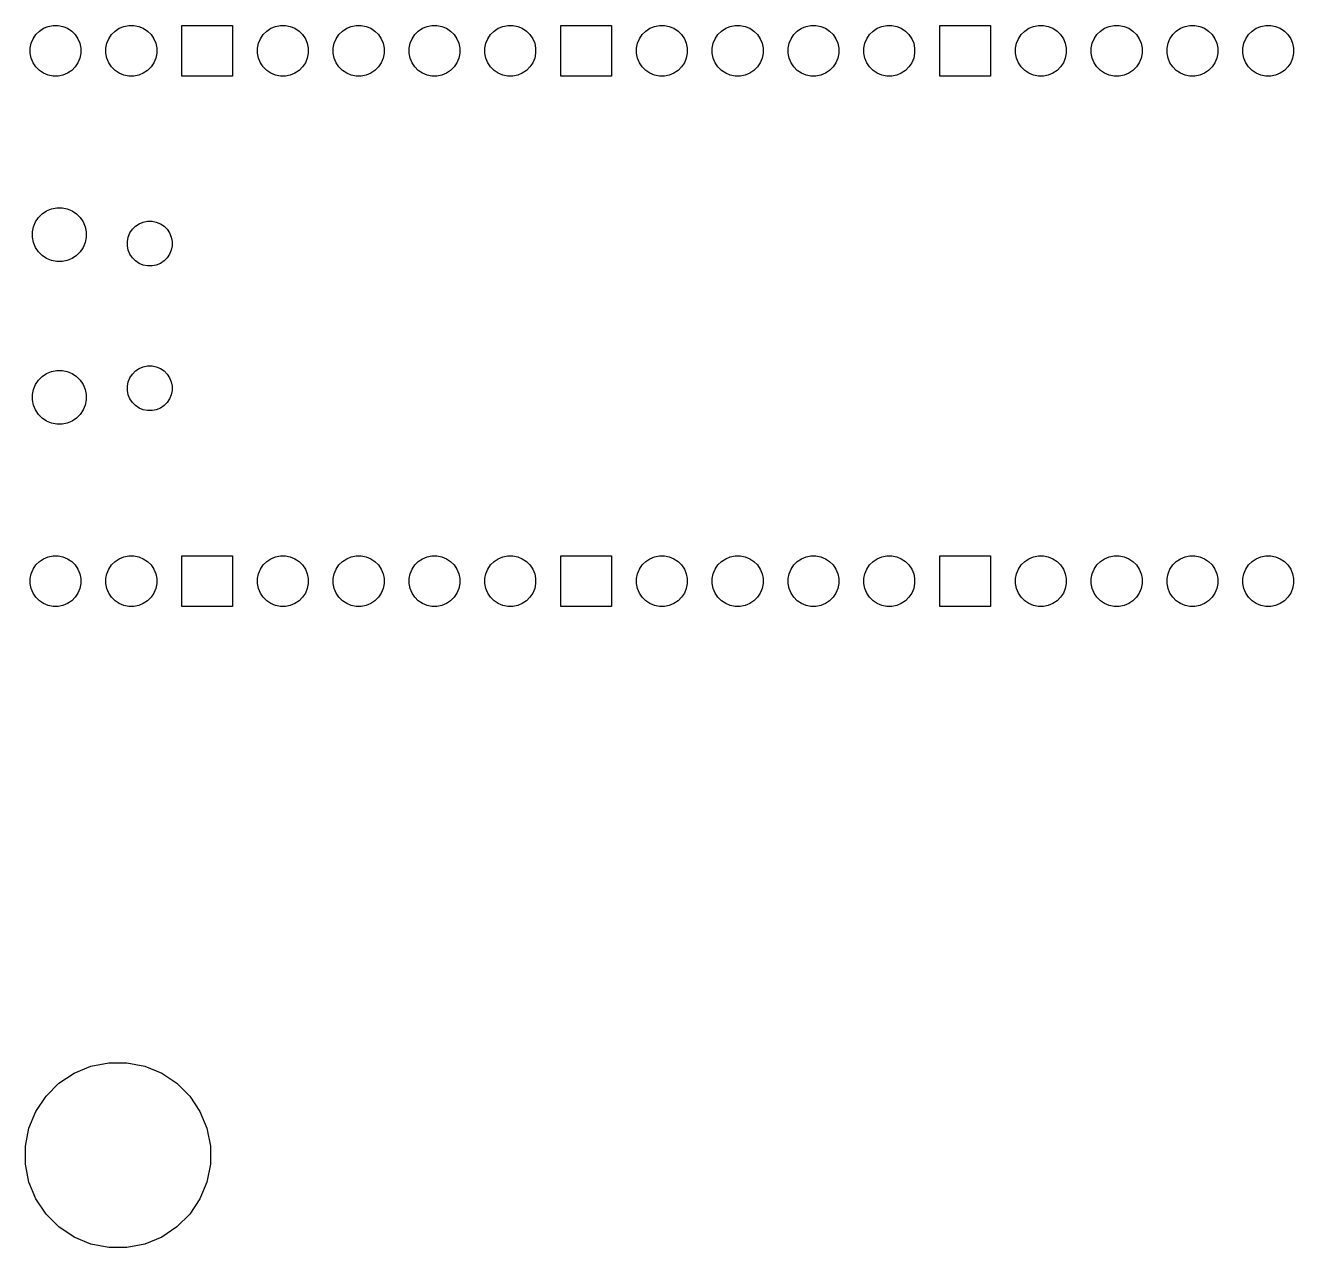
# Model space of a CAD drawing. Extents: x 2.16 to 10, y -5.17 to -1.33.
# Drawn here: x 2.161 to 3.835, y -5.165 to -3.552 of the extents above; entities that cross this region are included whole.
import ezdxf

# ---------------------------------------------------------------- set-up
doc = ezdxf.new("R2010")
doc.units = 0
doc.header["$MEASUREMENT"] = 0
doc.layers.add('BLACK', color=7, linetype='CONTINUOUS')

msp = doc.modelspace()

# ---------------------------------------------------------------- linework, layer by layer
at = {"layer": 'BLACK', "linetype": 'CONTINUOUS'}
for p, q in [((2.17519, -3.56449), (2.17985, -3.55983)), ((2.17985, -3.55983), (2.18533, -3.55617)), ((2.18533, -3.55617), (2.19142, -3.55365)), ((2.19142, -3.55365), (2.19789, -3.55236)), ((2.19789, -3.55236), (2.20448, -3.55236)), ((2.20448, -3.55236), (2.21094, -3.55365)), ((2.21094, -3.55365), (2.21703, -3.55617)), ((2.21703, -3.55617), (2.22251, -3.55983)), ((2.22251, -3.55983), (2.22717, -3.56449)), ((2.27519, -3.56449), (2.27985, -3.55983)), ((2.27985, -3.55983), (2.28533, -3.55617)), ((2.28533, -3.55617), (2.29142, -3.55365)), ((2.29142, -3.55365), (2.29789, -3.55236)), ((2.29789, -3.55236), (2.30448, -3.55236)), ((2.30448, -3.55236), (2.31094, -3.55365)), ((2.31094, -3.55365), (2.31703, -3.55617)), ((2.31703, -3.55617), (2.32251, -3.55983)), ((2.32251, -3.55983), (2.32717, -3.56449)), ((2.36772, -3.61929), (2.36772, -3.55236)), ((2.36772, -3.55236), (2.43465, -3.55236)), ((2.43465, -3.55236), (2.43465, -3.61929)), ((2.47519, -3.56449), (2.47985, -3.55983)), ((2.47985, -3.55983), (2.48533, -3.55617)), ((2.48533, -3.55617), (2.49142, -3.55365)), ((2.49142, -3.55365), (2.49789, -3.55236)), ((2.49789, -3.55236), (2.50448, -3.55236)), ((2.50448, -3.55236), (2.51094, -3.55365)), ((2.51094, -3.55365), (2.51703, -3.55617)), ((2.51703, -3.55617), (2.52251, -3.55983)), ((2.52251, -3.55983), (2.52717, -3.56449)), ((2.57519, -3.56449), (2.57985, -3.55983)), ((2.57985, -3.55983), (2.58533, -3.55617)), ((2.58533, -3.55617), (2.59142, -3.55365)), ((2.59142, -3.55365), (2.59789, -3.55236)), ((2.59789, -3.55236), (2.60448, -3.55236)), ((2.60448, -3.55236), (2.61094, -3.55365)), ((2.61094, -3.55365), (2.61703, -3.55617)), ((2.61703, -3.55617), (2.62251, -3.55983)), ((2.62251, -3.55983), (2.62717, -3.56449)), ((2.67519, -3.56449), (2.67985, -3.55983)), ((2.67985, -3.55983), (2.68533, -3.55617)), ((2.68533, -3.55617), (2.69142, -3.55365)), ((2.69142, -3.55365), (2.69789, -3.55236)), ((2.69789, -3.55236), (2.70448, -3.55236)), ((2.70448, -3.55236), (2.71094, -3.55365)), ((2.71094, -3.55365), (2.71703, -3.55617)), ((2.71703, -3.55617), (2.72251, -3.55983)), ((2.72251, -3.55983), (2.72717, -3.56449)), ((2.77519, -3.56449), (2.77985, -3.55983)), ((2.77985, -3.55983), (2.78533, -3.55617)), ((2.78533, -3.55617), (2.79142, -3.55365)), ((2.79142, -3.55365), (2.79789, -3.55236)), ((2.79789, -3.55236), (2.80448, -3.55236)), ((2.80448, -3.55236), (2.81094, -3.55365)), ((2.81094, -3.55365), (2.81703, -3.55617)), ((2.81703, -3.55617), (2.82251, -3.55983)), ((2.82251, -3.55983), (2.82717, -3.56449)), ((2.86772, -3.61929), (2.86772, -3.55236)), ((2.86772, -3.55236), (2.93465, -3.55236)), ((2.93465, -3.55236), (2.93465, -3.61929)), ((2.97519, -3.56449), (2.97985, -3.55983)), ((2.97985, -3.55983), (2.98533, -3.55617)), ((2.98533, -3.55617), (2.99142, -3.55365)), ((2.99142, -3.55365), (2.99789, -3.55236)), ((2.99789, -3.55236), (3.00448, -3.55236)), ((3.00448, -3.55236), (3.01094, -3.55365)), ((3.01094, -3.55365), (3.01703, -3.55617)), ((3.01703, -3.55617), (3.02251, -3.55983)), ((3.02251, -3.55983), (3.02717, -3.56449)), ((3.07519, -3.56449), (3.07985, -3.55983)), ((3.07985, -3.55983), (3.08533, -3.55617)), ((3.08533, -3.55617), (3.09142, -3.55365)), ((3.09142, -3.55365), (3.09789, -3.55236)), ((3.09789, -3.55236), (3.10448, -3.55236)), ((3.10448, -3.55236), (3.11094, -3.55365)), ((3.11094, -3.55365), (3.11703, -3.55617)), ((3.11703, -3.55617), (3.12251, -3.55983)), ((3.12251, -3.55983), (3.12717, -3.56449)), ((3.17519, -3.56449), (3.17985, -3.55983)), ((3.17985, -3.55983), (3.18533, -3.55617)), ((3.18533, -3.55617), (3.19142, -3.55365)), ((3.19142, -3.55365), (3.19789, -3.55236)), ((3.19789, -3.55236), (3.20448, -3.55236)), ((3.20448, -3.55236), (3.21094, -3.55365)), ((3.21094, -3.55365), (3.21703, -3.55617)), ((3.21703, -3.55617), (3.22251, -3.55983)), ((3.22251, -3.55983), (3.22717, -3.56449)), ((3.27519, -3.56449), (3.27985, -3.55983)), ((3.27985, -3.55983), (3.28533, -3.55617)), ((3.28533, -3.55617), (3.29142, -3.55365)), ((3.29142, -3.55365), (3.29789, -3.55236)), ((3.29789, -3.55236), (3.30448, -3.55236)), ((3.30448, -3.55236), (3.31094, -3.55365)), ((3.31094, -3.55365), (3.31703, -3.55617)), ((3.31703, -3.55617), (3.32251, -3.55983)), ((3.32251, -3.55983), (3.32717, -3.56449)), ((3.36772, -3.61929), (3.36772, -3.55236)), ((3.36772, -3.55236), (3.43465, -3.55236)), ((3.43465, -3.55236), (3.43465, -3.61929)), ((3.47519, -3.56449), (3.47985, -3.55983)), ((3.47985, -3.55983), (3.48533, -3.55617)), ((3.48533, -3.55617), (3.49142, -3.55365)), ((3.49142, -3.55365), (3.49789, -3.55236)), ((3.49789, -3.55236), (3.50448, -3.55236)), ((3.50448, -3.55236), (3.51094, -3.55365)), ((3.51094, -3.55365), (3.51703, -3.55617)), ((3.51703, -3.55617), (3.52251, -3.55983)), ((3.52251, -3.55983), (3.52717, -3.56449)), ((3.57519, -3.56449), (3.57985, -3.55983)), ((3.57985, -3.55983), (3.58533, -3.55617)), ((3.58533, -3.55617), (3.59142, -3.55365)), ((3.59142, -3.55365), (3.59789, -3.55236)), ((3.59789, -3.55236), (3.60448, -3.55236)), ((3.60448, -3.55236), (3.61094, -3.55365)), ((3.61094, -3.55365), (3.61703, -3.55617)), ((3.61703, -3.55617), (3.62251, -3.55983)), ((3.62251, -3.55983), (3.62717, -3.56449)), ((3.67519, -3.56449), (3.67985, -3.55983)), ((3.67985, -3.55983), (3.68533, -3.55617)), ((3.68533, -3.55617), (3.69142, -3.55365)), ((3.69142, -3.55365), (3.69789, -3.55236)), ((3.69789, -3.55236), (3.70448, -3.55236)), ((3.70448, -3.55236), (3.71094, -3.55365)), ((3.71094, -3.55365), (3.71703, -3.55617)), ((3.71703, -3.55617), (3.72251, -3.55983)), ((3.72251, -3.55983), (3.72717, -3.56449)), ((3.77519, -3.56449), (3.77985, -3.55983)), ((3.77985, -3.55983), (3.78533, -3.55617)), ((3.78533, -3.55617), (3.79142, -3.55365)), ((3.79142, -3.55365), (3.79789, -3.55236)), ((3.79789, -3.55236), (3.80448, -3.55236)), ((3.80448, -3.55236), (3.81094, -3.55365)), ((3.81094, -3.55365), (3.81703, -3.55617)), ((3.81703, -3.55617), (3.82251, -3.55983)), ((3.82251, -3.55983), (3.82717, -3.56449)), ((2.16772, -3.58253), (2.169, -3.57607)), ((2.169, -3.57607), (2.17153, -3.56998)), ((2.17153, -3.56998), (2.17519, -3.56449)), ((2.22717, -3.56449), (2.23084, -3.56998)), ((2.23084, -3.56998), (2.23336, -3.57607)), ((2.23336, -3.57607), (2.23465, -3.58253)), ((2.26772, -3.58253), (2.269, -3.57607)), ((2.269, -3.57607), (2.27153, -3.56998)), ((2.27153, -3.56998), (2.27519, -3.56449)), ((2.32717, -3.56449), (2.33084, -3.56998)), ((2.33084, -3.56998), (2.33336, -3.57607)), ((2.33336, -3.57607), (2.33465, -3.58253)), ((2.46772, -3.58253), (2.469, -3.57607)), ((2.469, -3.57607), (2.47153, -3.56998)), ((2.47153, -3.56998), (2.47519, -3.56449)), ((2.52717, -3.56449), (2.53084, -3.56998)), ((2.53084, -3.56998), (2.53336, -3.57607)), ((2.53336, -3.57607), (2.53465, -3.58253)), ((2.56772, -3.58253), (2.569, -3.57607)), ((2.569, -3.57607), (2.57153, -3.56998)), ((2.57153, -3.56998), (2.57519, -3.56449)), ((2.62717, -3.56449), (2.63084, -3.56998)), ((2.63084, -3.56998), (2.63336, -3.57607)), ((2.63336, -3.57607), (2.63465, -3.58253)), ((2.66772, -3.58253), (2.669, -3.57607)), ((2.669, -3.57607), (2.67153, -3.56998)), ((2.67153, -3.56998), (2.67519, -3.56449)), ((2.72717, -3.56449), (2.73084, -3.56998)), ((2.73084, -3.56998), (2.73336, -3.57607)), ((2.73336, -3.57607), (2.73465, -3.58253)), ((2.76772, -3.58253), (2.769, -3.57607)), ((2.769, -3.57607), (2.77153, -3.56998)), ((2.77153, -3.56998), (2.77519, -3.56449)), ((2.82717, -3.56449), (2.83084, -3.56998)), ((2.83084, -3.56998), (2.83336, -3.57607)), ((2.83336, -3.57607), (2.83465, -3.58253)), ((2.96772, -3.58253), (2.969, -3.57607)), ((2.969, -3.57607), (2.97153, -3.56998)), ((2.97153, -3.56998), (2.97519, -3.56449)), ((3.02717, -3.56449), (3.03084, -3.56998)), ((3.03084, -3.56998), (3.03336, -3.57607)), ((3.03336, -3.57607), (3.03465, -3.58253)), ((3.06772, -3.58253), (3.069, -3.57607)), ((3.069, -3.57607), (3.07153, -3.56998)), ((3.07153, -3.56998), (3.07519, -3.56449)), ((3.12717, -3.56449), (3.13084, -3.56998)), ((3.13084, -3.56998), (3.13336, -3.57607)), ((3.13336, -3.57607), (3.13465, -3.58253)), ((3.16772, -3.58253), (3.169, -3.57607)), ((3.169, -3.57607), (3.17153, -3.56998)), ((3.17153, -3.56998), (3.17519, -3.56449)), ((3.22717, -3.56449), (3.23084, -3.56998)), ((3.23084, -3.56998), (3.23336, -3.57607)), ((3.23336, -3.57607), (3.23465, -3.58253)), ((3.26772, -3.58253), (3.269, -3.57607)), ((3.269, -3.57607), (3.27153, -3.56998)), ((3.27153, -3.56998), (3.27519, -3.56449)), ((3.32717, -3.56449), (3.33084, -3.56998)), ((3.33084, -3.56998), (3.33336, -3.57607)), ((3.33336, -3.57607), (3.33465, -3.58253)), ((3.46772, -3.58253), (3.469, -3.57607)), ((3.469, -3.57607), (3.47153, -3.56998)), ((3.47153, -3.56998), (3.47519, -3.56449)), ((3.52717, -3.56449), (3.53084, -3.56998)), ((3.53084, -3.56998), (3.53336, -3.57607)), ((3.53336, -3.57607), (3.53465, -3.58253)), ((3.56772, -3.58253), (3.569, -3.57607)), ((3.569, -3.57607), (3.57153, -3.56998)), ((3.57153, -3.56998), (3.57519, -3.56449)), ((3.62717, -3.56449), (3.63084, -3.56998)), ((3.63084, -3.56998), (3.63336, -3.57607)), ((3.63336, -3.57607), (3.63465, -3.58253)), ((3.66772, -3.58253), (3.669, -3.57607)), ((3.669, -3.57607), (3.67153, -3.56998)), ((3.67153, -3.56998), (3.67519, -3.56449)), ((3.72717, -3.56449), (3.73084, -3.56998)), ((3.73084, -3.56998), (3.73336, -3.57607)), ((3.73336, -3.57607), (3.73465, -3.58253)), ((3.76772, -3.58253), (3.769, -3.57607)), ((3.769, -3.57607), (3.77153, -3.56998)), ((3.77153, -3.56998), (3.77519, -3.56449)), ((3.82717, -3.56449), (3.83084, -3.56998)), ((3.83084, -3.56998), (3.83336, -3.57607)), ((3.83336, -3.57607), (3.83465, -3.58253)), ((2.16772, -3.58912), (2.16772, -3.58253)), ((2.169, -3.59559), (2.16772, -3.58912)), ((2.17153, -3.60168), (2.169, -3.59559)), ((2.23336, -3.59559), (2.23084, -3.60168)), ((2.23465, -3.58912), (2.23336, -3.59559)), ((2.23465, -3.58253), (2.23465, -3.58912)), ((2.26772, -3.58912), (2.26772, -3.58253)), ((2.269, -3.59559), (2.26772, -3.58912)), ((2.27153, -3.60168), (2.269, -3.59559)), ((2.33336, -3.59559), (2.33084, -3.60168)), ((2.33465, -3.58912), (2.33336, -3.59559)), ((2.33465, -3.58253), (2.33465, -3.58912)), ((2.46772, -3.58912), (2.46772, -3.58253)), ((2.469, -3.59559), (2.46772, -3.58912)), ((2.47153, -3.60168), (2.469, -3.59559)), ((2.53336, -3.59559), (2.53084, -3.60168)), ((2.53465, -3.58912), (2.53336, -3.59559)), ((2.53465, -3.58253), (2.53465, -3.58912)), ((2.56772, -3.58912), (2.56772, -3.58253)), ((2.569, -3.59559), (2.56772, -3.58912)), ((2.57153, -3.60168), (2.569, -3.59559)), ((2.63336, -3.59559), (2.63084, -3.60168)), ((2.63465, -3.58912), (2.63336, -3.59559)), ((2.63465, -3.58253), (2.63465, -3.58912)), ((2.66772, -3.58912), (2.66772, -3.58253)), ((2.669, -3.59559), (2.66772, -3.58912)), ((2.67153, -3.60168), (2.669, -3.59559)), ((2.73336, -3.59559), (2.73084, -3.60168)), ((2.73465, -3.58912), (2.73336, -3.59559)), ((2.73465, -3.58253), (2.73465, -3.58912)), ((2.76772, -3.58912), (2.76772, -3.58253)), ((2.769, -3.59559), (2.76772, -3.58912)), ((2.77153, -3.60168), (2.769, -3.59559)), ((2.83336, -3.59559), (2.83084, -3.60168)), ((2.83465, -3.58912), (2.83336, -3.59559)), ((2.83465, -3.58253), (2.83465, -3.58912)), ((2.96772, -3.58912), (2.96772, -3.58253)), ((2.969, -3.59559), (2.96772, -3.58912)), ((2.97153, -3.60168), (2.969, -3.59559)), ((3.03336, -3.59559), (3.03084, -3.60168)), ((3.03465, -3.58912), (3.03336, -3.59559)), ((3.03465, -3.58253), (3.03465, -3.58912)), ((3.06772, -3.58912), (3.06772, -3.58253)), ((3.069, -3.59559), (3.06772, -3.58912)), ((3.07153, -3.60168), (3.069, -3.59559)), ((3.13336, -3.59559), (3.13084, -3.60168)), ((3.13465, -3.58912), (3.13336, -3.59559)), ((3.13465, -3.58253), (3.13465, -3.58912)), ((3.16772, -3.58912), (3.16772, -3.58253)), ((3.169, -3.59559), (3.16772, -3.58912)), ((3.17153, -3.60168), (3.169, -3.59559)), ((3.23336, -3.59559), (3.23084, -3.60168)), ((3.23465, -3.58912), (3.23336, -3.59559)), ((3.23465, -3.58253), (3.23465, -3.58912)), ((3.26772, -3.58912), (3.26772, -3.58253)), ((3.269, -3.59559), (3.26772, -3.58912)), ((3.27153, -3.60168), (3.269, -3.59559)), ((3.33336, -3.59559), (3.33084, -3.60168)), ((3.33465, -3.58912), (3.33336, -3.59559)), ((3.33465, -3.58253), (3.33465, -3.58912)), ((3.46772, -3.58912), (3.46772, -3.58253)), ((3.469, -3.59559), (3.46772, -3.58912)), ((3.47153, -3.60168), (3.469, -3.59559)), ((3.53336, -3.59559), (3.53084, -3.60168)), ((3.53465, -3.58912), (3.53336, -3.59559)), ((3.53465, -3.58253), (3.53465, -3.58912)), ((3.56772, -3.58912), (3.56772, -3.58253)), ((3.569, -3.59559), (3.56772, -3.58912)), ((3.57153, -3.60168), (3.569, -3.59559)), ((3.63336, -3.59559), (3.63084, -3.60168)), ((3.63465, -3.58912), (3.63336, -3.59559)), ((3.63465, -3.58253), (3.63465, -3.58912)), ((3.66772, -3.58912), (3.66772, -3.58253)), ((3.669, -3.59559), (3.66772, -3.58912)), ((3.67153, -3.60168), (3.669, -3.59559)), ((3.73336, -3.59559), (3.73084, -3.60168)), ((3.73465, -3.58912), (3.73336, -3.59559)), ((3.73465, -3.58253), (3.73465, -3.58912)), ((3.76772, -3.58912), (3.76772, -3.58253)), ((3.769, -3.59559), (3.76772, -3.58912)), ((3.77153, -3.60168), (3.769, -3.59559)), ((3.83336, -3.59559), (3.83084, -3.60168)), ((3.83465, -3.58912), (3.83336, -3.59559)), ((3.83465, -3.58253), (3.83465, -3.58912)), ((2.17519, -3.60716), (2.17153, -3.60168)), ((2.17985, -3.61182), (2.17519, -3.60716)), ((2.18533, -3.61548), (2.17985, -3.61182)), ((2.22251, -3.61182), (2.21703, -3.61548)), ((2.22717, -3.60716), (2.22251, -3.61182)), ((2.23084, -3.60168), (2.22717, -3.60716)), ((2.27519, -3.60716), (2.27153, -3.60168)), ((2.27985, -3.61182), (2.27519, -3.60716)), ((2.28533, -3.61548), (2.27985, -3.61182)), ((2.32251, -3.61182), (2.31703, -3.61548)), ((2.32717, -3.60716), (2.32251, -3.61182)), ((2.33084, -3.60168), (2.32717, -3.60716)), ((2.47519, -3.60716), (2.47153, -3.60168)), ((2.47985, -3.61182), (2.47519, -3.60716)), ((2.48533, -3.61548), (2.47985, -3.61182)), ((2.52251, -3.61182), (2.51703, -3.61548)), ((2.52717, -3.60716), (2.52251, -3.61182)), ((2.53084, -3.60168), (2.52717, -3.60716)), ((2.57519, -3.60716), (2.57153, -3.60168)), ((2.57985, -3.61182), (2.57519, -3.60716)), ((2.58533, -3.61548), (2.57985, -3.61182)), ((2.62251, -3.61182), (2.61703, -3.61548)), ((2.62717, -3.60716), (2.62251, -3.61182)), ((2.63084, -3.60168), (2.62717, -3.60716)), ((2.67519, -3.60716), (2.67153, -3.60168)), ((2.67985, -3.61182), (2.67519, -3.60716)), ((2.68533, -3.61548), (2.67985, -3.61182)), ((2.72251, -3.61182), (2.71703, -3.61548)), ((2.72717, -3.60716), (2.72251, -3.61182)), ((2.73084, -3.60168), (2.72717, -3.60716)), ((2.77519, -3.60716), (2.77153, -3.60168)), ((2.77985, -3.61182), (2.77519, -3.60716)), ((2.78533, -3.61548), (2.77985, -3.61182)), ((2.82251, -3.61182), (2.81703, -3.61548)), ((2.82717, -3.60716), (2.82251, -3.61182)), ((2.83084, -3.60168), (2.82717, -3.60716)), ((2.97519, -3.60716), (2.97153, -3.60168)), ((2.97985, -3.61182), (2.97519, -3.60716)), ((2.98533, -3.61548), (2.97985, -3.61182)), ((3.02251, -3.61182), (3.01703, -3.61548)), ((3.02717, -3.60716), (3.02251, -3.61182)), ((3.03084, -3.60168), (3.02717, -3.60716)), ((3.07519, -3.60716), (3.07153, -3.60168)), ((3.07985, -3.61182), (3.07519, -3.60716)), ((3.08533, -3.61548), (3.07985, -3.61182)), ((3.12251, -3.61182), (3.11703, -3.61548)), ((3.12717, -3.60716), (3.12251, -3.61182)), ((3.13084, -3.60168), (3.12717, -3.60716)), ((3.17519, -3.60716), (3.17153, -3.60168)), ((3.17985, -3.61182), (3.17519, -3.60716)), ((3.18533, -3.61548), (3.17985, -3.61182)), ((3.22251, -3.61182), (3.21703, -3.61548)), ((3.22717, -3.60716), (3.22251, -3.61182)), ((3.23084, -3.60168), (3.22717, -3.60716)), ((3.27519, -3.60716), (3.27153, -3.60168)), ((3.27985, -3.61182), (3.27519, -3.60716)), ((3.28533, -3.61548), (3.27985, -3.61182)), ((3.32251, -3.61182), (3.31703, -3.61548)), ((3.32717, -3.60716), (3.32251, -3.61182)), ((3.33084, -3.60168), (3.32717, -3.60716)), ((3.47519, -3.60716), (3.47153, -3.60168)), ((3.47985, -3.61182), (3.47519, -3.60716)), ((3.48533, -3.61548), (3.47985, -3.61182)), ((3.52251, -3.61182), (3.51703, -3.61548)), ((3.52717, -3.60716), (3.52251, -3.61182)), ((3.53084, -3.60168), (3.52717, -3.60716)), ((3.57519, -3.60716), (3.57153, -3.60168)), ((3.57985, -3.61182), (3.57519, -3.60716)), ((3.58533, -3.61548), (3.57985, -3.61182)), ((3.62251, -3.61182), (3.61703, -3.61548)), ((3.62717, -3.60716), (3.62251, -3.61182)), ((3.63084, -3.60168), (3.62717, -3.60716)), ((3.67519, -3.60716), (3.67153, -3.60168)), ((3.67985, -3.61182), (3.67519, -3.60716)), ((3.68533, -3.61548), (3.67985, -3.61182)), ((3.72251, -3.61182), (3.71703, -3.61548)), ((3.72717, -3.60716), (3.72251, -3.61182)), ((3.73084, -3.60168), (3.72717, -3.60716)), ((3.77519, -3.60716), (3.77153, -3.60168)), ((3.77985, -3.61182), (3.77519, -3.60716)), ((3.78533, -3.61548), (3.77985, -3.61182)), ((3.82251, -3.61182), (3.81703, -3.61548)), ((3.82717, -3.60716), (3.82251, -3.61182)), ((3.83084, -3.60168), (3.82717, -3.60716)), ((2.19142, -3.61801), (2.18533, -3.61548)), ((2.19789, -3.61929), (2.19142, -3.61801)), ((2.20448, -3.61929), (2.19789, -3.61929)), ((2.21094, -3.61801), (2.20448, -3.61929)), ((2.21703, -3.61548), (2.21094, -3.61801)), ((2.29142, -3.61801), (2.28533, -3.61548)), ((2.29789, -3.61929), (2.29142, -3.61801)), ((2.30448, -3.61929), (2.29789, -3.61929)), ((2.31094, -3.61801), (2.30448, -3.61929)), ((2.31703, -3.61548), (2.31094, -3.61801)), ((2.43465, -3.61929), (2.36772, -3.61929)), ((2.49142, -3.61801), (2.48533, -3.61548)), ((2.49789, -3.61929), (2.49142, -3.61801)), ((2.50448, -3.61929), (2.49789, -3.61929)), ((2.51094, -3.61801), (2.50448, -3.61929)), ((2.51703, -3.61548), (2.51094, -3.61801)), ((2.59142, -3.61801), (2.58533, -3.61548)), ((2.59789, -3.61929), (2.59142, -3.61801)), ((2.60448, -3.61929), (2.59789, -3.61929)), ((2.61094, -3.61801), (2.60448, -3.61929)), ((2.61703, -3.61548), (2.61094, -3.61801)), ((2.69142, -3.61801), (2.68533, -3.61548)), ((2.69789, -3.61929), (2.69142, -3.61801)), ((2.70448, -3.61929), (2.69789, -3.61929)), ((2.71094, -3.61801), (2.70448, -3.61929)), ((2.71703, -3.61548), (2.71094, -3.61801)), ((2.79142, -3.61801), (2.78533, -3.61548)), ((2.79789, -3.61929), (2.79142, -3.61801)), ((2.80448, -3.61929), (2.79789, -3.61929)), ((2.81094, -3.61801), (2.80448, -3.61929)), ((2.81703, -3.61548), (2.81094, -3.61801)), ((2.93465, -3.61929), (2.86772, -3.61929)), ((2.99142, -3.61801), (2.98533, -3.61548)), ((2.99789, -3.61929), (2.99142, -3.61801)), ((3.00448, -3.61929), (2.99789, -3.61929)), ((3.01094, -3.61801), (3.00448, -3.61929)), ((3.01703, -3.61548), (3.01094, -3.61801)), ((3.09142, -3.61801), (3.08533, -3.61548)), ((3.09789, -3.61929), (3.09142, -3.61801)), ((3.10448, -3.61929), (3.09789, -3.61929)), ((3.11094, -3.61801), (3.10448, -3.61929)), ((3.11703, -3.61548), (3.11094, -3.61801)), ((3.19142, -3.61801), (3.18533, -3.61548)), ((3.19789, -3.61929), (3.19142, -3.61801)), ((3.20448, -3.61929), (3.19789, -3.61929)), ((3.21094, -3.61801), (3.20448, -3.61929)), ((3.21703, -3.61548), (3.21094, -3.61801)), ((3.29142, -3.61801), (3.28533, -3.61548)), ((3.29789, -3.61929), (3.29142, -3.61801)), ((3.30448, -3.61929), (3.29789, -3.61929)), ((3.31094, -3.61801), (3.30448, -3.61929)), ((3.31703, -3.61548), (3.31094, -3.61801)), ((3.43465, -3.61929), (3.36772, -3.61929)), ((3.49142, -3.61801), (3.48533, -3.61548)), ((3.49789, -3.61929), (3.49142, -3.61801)), ((3.50448, -3.61929), (3.49789, -3.61929)), ((3.51094, -3.61801), (3.50448, -3.61929)), ((3.51703, -3.61548), (3.51094, -3.61801)), ((3.59142, -3.61801), (3.58533, -3.61548)), ((3.59789, -3.61929), (3.59142, -3.61801)), ((3.60448, -3.61929), (3.59789, -3.61929)), ((3.61094, -3.61801), (3.60448, -3.61929)), ((3.61703, -3.61548), (3.61094, -3.61801)), ((3.69142, -3.61801), (3.68533, -3.61548)), ((3.69789, -3.61929), (3.69142, -3.61801)), ((3.70448, -3.61929), (3.69789, -3.61929)), ((3.71094, -3.61801), (3.70448, -3.61929)), ((3.71703, -3.61548), (3.71094, -3.61801)), ((3.79142, -3.61801), (3.78533, -3.61548)), ((3.79789, -3.61929), (3.79142, -3.61801)), ((3.80448, -3.61929), (3.79789, -3.61929)), ((3.81094, -3.61801), (3.80448, -3.61929)), ((3.81703, -3.61548), (3.81094, -3.61801)), ((2.18371, -3.80102), (2.18952, -3.79714)), ((2.18952, -3.79714), (2.19596, -3.79447)), ((2.19596, -3.79447), (2.20281, -3.79311)), ((2.20281, -3.79311), (2.20979, -3.79311)), ((2.20979, -3.79311), (2.21663, -3.79447)), ((2.21663, -3.79447), (2.22308, -3.79714)), ((2.22308, -3.79714), (2.22889, -3.80102)), ((2.17223, -3.81821), (2.1749, -3.81176)), ((2.1749, -3.81176), (2.17878, -3.80596)), ((2.17878, -3.80596), (2.18371, -3.80102)), ((2.22889, -3.80102), (2.23382, -3.80596)), ((2.23382, -3.80596), (2.2377, -3.81176)), ((2.2377, -3.81176), (2.24037, -3.81821)), ((2.30677, -3.81742), (2.3116, -3.81419)), ((2.3116, -3.81419), (2.31698, -3.81196)), ((2.31698, -3.81196), (2.32268, -3.81083)), ((2.32268, -3.81083), (2.3285, -3.81083)), ((2.3285, -3.81083), (2.3342, -3.81196)), ((2.3342, -3.81196), (2.33958, -3.81419)), ((2.33958, -3.81419), (2.34441, -3.81742)), ((2.17087, -3.82505), (2.17223, -3.81821)), ((2.17087, -3.83203), (2.17087, -3.82505)), ((2.24037, -3.81821), (2.24173, -3.82505)), ((2.24173, -3.82505), (2.24173, -3.83203)), ((2.2972, -3.83174), (2.29942, -3.82637)), ((2.29942, -3.82637), (2.30266, -3.82153)), ((2.30266, -3.82153), (2.30677, -3.81742)), ((2.34441, -3.81742), (2.34853, -3.82153)), ((2.34853, -3.82153), (2.35176, -3.82637)), ((2.35176, -3.82637), (2.35398, -3.83174)), ((2.17223, -3.83888), (2.17087, -3.83203)), ((2.1749, -3.84533), (2.17223, -3.83888)), ((2.17878, -3.85113), (2.1749, -3.84533)), ((2.2377, -3.84533), (2.23382, -3.85113)), ((2.24037, -3.83888), (2.2377, -3.84533)), ((2.24173, -3.83203), (2.24037, -3.83888)), ((2.29606, -3.83745), (2.2972, -3.83174)), ((2.29606, -3.84326), (2.29606, -3.83745)), ((2.2972, -3.84897), (2.29606, -3.84326)), ((2.35398, -3.83174), (2.35512, -3.83745)), ((2.35512, -3.84326), (2.35398, -3.84897)), ((2.35512, -3.83745), (2.35512, -3.84326)), ((2.18371, -3.85607), (2.17878, -3.85113)), ((2.18952, -3.85994), (2.18371, -3.85607)), ((2.19596, -3.86261), (2.18952, -3.85994)), ((2.20281, -3.86398), (2.19596, -3.86261)), ((2.20979, -3.86398), (2.20281, -3.86398)), ((2.21663, -3.86261), (2.20979, -3.86398)), ((2.22308, -3.85994), (2.21663, -3.86261)), ((2.22889, -3.85607), (2.22308, -3.85994)), ((2.23382, -3.85113), (2.22889, -3.85607)), ((2.29942, -3.85434), (2.2972, -3.84897)), ((2.30266, -3.85918), (2.29942, -3.85434)), ((2.30677, -3.86329), (2.30266, -3.85918)), ((2.3116, -3.86652), (2.30677, -3.86329)), ((2.34441, -3.86329), (2.33958, -3.86652)), ((2.34853, -3.85918), (2.34441, -3.86329)), ((2.35176, -3.85434), (2.34853, -3.85918)), ((2.35398, -3.84897), (2.35176, -3.85434)), ((2.31698, -3.86875), (2.3116, -3.86652)), ((2.32268, -3.86988), (2.31698, -3.86875)), ((2.3285, -3.86988), (2.32268, -3.86988)), ((2.3342, -3.86875), (2.3285, -3.86988)), ((2.33958, -3.86652), (2.3342, -3.86875)), ((2.17878, -4.02052), (2.18371, -4.01559)), ((2.18371, -4.01559), (2.18952, -4.01171)), ((2.18952, -4.01171), (2.19596, -4.00904)), ((2.19596, -4.00904), (2.20281, -4.00768)), ((2.20281, -4.00768), (2.20979, -4.00768)), ((2.20979, -4.00768), (2.21663, -4.00904)), ((2.21663, -4.00904), (2.22308, -4.01171)), ((2.22308, -4.01171), (2.22889, -4.01559)), ((2.22889, -4.01559), (2.23382, -4.02052)), ((2.29942, -4.01731), (2.30266, -4.01248)), ((2.30266, -4.01248), (2.30677, -4.00836)), ((2.30677, -4.00836), (2.3116, -4.00513)), ((2.3116, -4.00513), (2.31698, -4.00291)), ((2.31698, -4.00291), (2.32268, -4.00177)), ((2.32268, -4.00177), (2.3285, -4.00177)), ((2.3285, -4.00177), (2.3342, -4.00291)), ((2.3342, -4.00291), (2.33958, -4.00513)), ((2.33958, -4.00513), (2.34441, -4.00836)), ((2.34441, -4.00836), (2.34853, -4.01248)), ((2.34853, -4.01248), (2.35176, -4.01731)), ((2.17223, -4.03277), (2.1749, -4.02633)), ((2.1749, -4.02633), (2.17878, -4.02052)), ((2.23382, -4.02052), (2.2377, -4.02633)), ((2.2377, -4.02633), (2.24037, -4.03277)), ((2.29606, -4.02839), (2.2972, -4.02269)), ((2.29606, -4.03421), (2.29606, -4.02839)), ((2.2972, -4.02269), (2.29942, -4.01731)), ((2.35176, -4.01731), (2.35398, -4.02269)), ((2.35398, -4.02269), (2.35512, -4.02839)), ((2.35512, -4.02839), (2.35512, -4.03421)), ((2.17087, -4.03962), (2.17223, -4.03277)), ((2.17087, -4.0466), (2.17087, -4.03962)), ((2.17223, -4.05345), (2.17087, -4.0466)), ((2.24037, -4.03277), (2.24173, -4.03962)), ((2.24173, -4.0466), (2.24037, -4.05345)), ((2.24173, -4.03962), (2.24173, -4.0466)), ((2.2972, -4.03991), (2.29606, -4.03421)), ((2.29942, -4.04529), (2.2972, -4.03991)), ((2.30266, -4.05012), (2.29942, -4.04529)), ((2.35176, -4.04529), (2.34853, -4.05012)), ((2.35398, -4.03991), (2.35176, -4.04529)), ((2.35512, -4.03421), (2.35398, -4.03991)), ((2.1749, -4.05989), (2.17223, -4.05345)), ((2.17878, -4.0657), (2.1749, -4.05989)), ((2.18371, -4.07063), (2.17878, -4.0657)), ((2.23382, -4.0657), (2.22889, -4.07063)), ((2.2377, -4.05989), (2.23382, -4.0657)), ((2.24037, -4.05345), (2.2377, -4.05989)), ((2.30677, -4.05423), (2.30266, -4.05012)), ((2.3116, -4.05747), (2.30677, -4.05423)), ((2.31698, -4.05969), (2.3116, -4.05747)), ((2.32268, -4.06083), (2.31698, -4.05969)), ((2.3285, -4.06083), (2.32268, -4.06083)), ((2.3342, -4.05969), (2.3285, -4.06083)), ((2.33958, -4.05747), (2.3342, -4.05969)), ((2.34441, -4.05423), (2.33958, -4.05747)), ((2.34853, -4.05012), (2.34441, -4.05423)), ((2.18952, -4.07451), (2.18371, -4.07063)), ((2.19596, -4.07718), (2.18952, -4.07451)), ((2.20281, -4.07854), (2.19596, -4.07718)), ((2.20979, -4.07854), (2.20281, -4.07854)), ((2.21663, -4.07718), (2.20979, -4.07854)), ((2.22308, -4.07451), (2.21663, -4.07718)), ((2.22889, -4.07063), (2.22308, -4.07451)), ((2.17153, -4.26998), (2.17519, -4.26449)), ((2.17519, -4.26449), (2.17985, -4.25983)), ((2.17985, -4.25983), (2.18533, -4.25617)), ((2.18533, -4.25617), (2.19142, -4.25365)), ((2.19142, -4.25365), (2.19789, -4.25236)), ((2.19789, -4.25236), (2.20448, -4.25236)), ((2.20448, -4.25236), (2.21094, -4.25365)), ((2.21094, -4.25365), (2.21703, -4.25617)), ((2.21703, -4.25617), (2.22251, -4.25983)), ((2.22251, -4.25983), (2.22717, -4.26449)), ((2.22717, -4.26449), (2.23084, -4.26998)), ((2.27153, -4.26998), (2.27519, -4.26449)), ((2.27519, -4.26449), (2.27985, -4.25983)), ((2.27985, -4.25983), (2.28533, -4.25617)), ((2.28533, -4.25617), (2.29142, -4.25365)), ((2.29142, -4.25365), (2.29789, -4.25236)), ((2.29789, -4.25236), (2.30448, -4.25236)), ((2.30448, -4.25236), (2.31094, -4.25365)), ((2.31094, -4.25365), (2.31703, -4.25617)), ((2.31703, -4.25617), (2.32251, -4.25983)), ((2.32251, -4.25983), (2.32717, -4.26449)), ((2.32717, -4.26449), (2.33084, -4.26998)), ((2.36772, -4.31929), (2.36772, -4.25236)), ((2.36772, -4.25236), (2.43465, -4.25236)), ((2.43465, -4.25236), (2.43465, -4.31929)), ((2.47153, -4.26998), (2.47519, -4.26449)), ((2.47519, -4.26449), (2.47985, -4.25983)), ((2.47985, -4.25983), (2.48533, -4.25617)), ((2.48533, -4.25617), (2.49142, -4.25365)), ((2.49142, -4.25365), (2.49789, -4.25236)), ((2.49789, -4.25236), (2.50448, -4.25236)), ((2.50448, -4.25236), (2.51094, -4.25365)), ((2.51094, -4.25365), (2.51703, -4.25617)), ((2.51703, -4.25617), (2.52251, -4.25983)), ((2.52251, -4.25983), (2.52717, -4.26449)), ((2.52717, -4.26449), (2.53084, -4.26998)), ((2.57153, -4.26998), (2.57519, -4.26449)), ((2.57519, -4.26449), (2.57985, -4.25983)), ((2.57985, -4.25983), (2.58533, -4.25617)), ((2.58533, -4.25617), (2.59142, -4.25365)), ((2.59142, -4.25365), (2.59789, -4.25236)), ((2.59789, -4.25236), (2.60448, -4.25236)), ((2.60448, -4.25236), (2.61094, -4.25365)), ((2.61094, -4.25365), (2.61703, -4.25617)), ((2.61703, -4.25617), (2.62251, -4.25983)), ((2.62251, -4.25983), (2.62717, -4.26449)), ((2.62717, -4.26449), (2.63084, -4.26998)), ((2.67153, -4.26998), (2.67519, -4.26449)), ((2.67519, -4.26449), (2.67985, -4.25983)), ((2.67985, -4.25983), (2.68533, -4.25617)), ((2.68533, -4.25617), (2.69142, -4.25365)), ((2.69142, -4.25365), (2.69789, -4.25236)), ((2.69789, -4.25236), (2.70448, -4.25236)), ((2.70448, -4.25236), (2.71094, -4.25365)), ((2.71094, -4.25365), (2.71703, -4.25617)), ((2.71703, -4.25617), (2.72251, -4.25983)), ((2.72251, -4.25983), (2.72717, -4.26449)), ((2.72717, -4.26449), (2.73084, -4.26998)), ((2.77153, -4.26998), (2.77519, -4.26449)), ((2.77519, -4.26449), (2.77985, -4.25983)), ((2.77985, -4.25983), (2.78533, -4.25617)), ((2.78533, -4.25617), (2.79142, -4.25365)), ((2.79142, -4.25365), (2.79789, -4.25236)), ((2.79789, -4.25236), (2.80448, -4.25236)), ((2.80448, -4.25236), (2.81094, -4.25365)), ((2.81094, -4.25365), (2.81703, -4.25617)), ((2.81703, -4.25617), (2.82251, -4.25983)), ((2.82251, -4.25983), (2.82717, -4.26449)), ((2.82717, -4.26449), (2.83084, -4.26998)), ((2.86772, -4.31929), (2.86772, -4.25236)), ((2.86772, -4.25236), (2.93465, -4.25236)), ((2.93465, -4.25236), (2.93465, -4.31929)), ((2.97153, -4.26998), (2.97519, -4.26449)), ((2.97519, -4.26449), (2.97985, -4.25983)), ((2.97985, -4.25983), (2.98533, -4.25617)), ((2.98533, -4.25617), (2.99142, -4.25365)), ((2.99142, -4.25365), (2.99789, -4.25236)), ((2.99789, -4.25236), (3.00448, -4.25236)), ((3.00448, -4.25236), (3.01094, -4.25365)), ((3.01094, -4.25365), (3.01703, -4.25617)), ((3.01703, -4.25617), (3.02251, -4.25983)), ((3.02251, -4.25983), (3.02717, -4.26449)), ((3.02717, -4.26449), (3.03084, -4.26998)), ((3.07153, -4.26998), (3.07519, -4.26449)), ((3.07519, -4.26449), (3.07985, -4.25983)), ((3.07985, -4.25983), (3.08533, -4.25617)), ((3.08533, -4.25617), (3.09142, -4.25365)), ((3.09142, -4.25365), (3.09789, -4.25236)), ((3.09789, -4.25236), (3.10448, -4.25236)), ((3.10448, -4.25236), (3.11094, -4.25365)), ((3.11094, -4.25365), (3.11703, -4.25617)), ((3.11703, -4.25617), (3.12251, -4.25983)), ((3.12251, -4.25983), (3.12717, -4.26449)), ((3.12717, -4.26449), (3.13084, -4.26998)), ((3.17153, -4.26998), (3.17519, -4.26449)), ((3.17519, -4.26449), (3.17985, -4.25983)), ((3.17985, -4.25983), (3.18533, -4.25617)), ((3.18533, -4.25617), (3.19142, -4.25365)), ((3.19142, -4.25365), (3.19789, -4.25236)), ((3.19789, -4.25236), (3.20448, -4.25236)), ((3.20448, -4.25236), (3.21094, -4.25365)), ((3.21094, -4.25365), (3.21703, -4.25617)), ((3.21703, -4.25617), (3.22251, -4.25983)), ((3.22251, -4.25983), (3.22717, -4.26449)), ((3.22717, -4.26449), (3.23084, -4.26998)), ((3.27153, -4.26998), (3.27519, -4.26449)), ((3.27519, -4.26449), (3.27985, -4.25983)), ((3.27985, -4.25983), (3.28533, -4.25617)), ((3.28533, -4.25617), (3.29142, -4.25365)), ((3.29142, -4.25365), (3.29789, -4.25236)), ((3.29789, -4.25236), (3.30448, -4.25236)), ((3.30448, -4.25236), (3.31094, -4.25365)), ((3.31094, -4.25365), (3.31703, -4.25617)), ((3.31703, -4.25617), (3.32251, -4.25983)), ((3.32251, -4.25983), (3.32717, -4.26449)), ((3.32717, -4.26449), (3.33084, -4.26998)), ((3.36772, -4.31929), (3.36772, -4.25236)), ((3.36772, -4.25236), (3.43465, -4.25236)), ((3.43465, -4.25236), (3.43465, -4.31929)), ((3.47153, -4.26998), (3.47519, -4.26449)), ((3.47519, -4.26449), (3.47985, -4.25983)), ((3.47985, -4.25983), (3.48533, -4.25617)), ((3.48533, -4.25617), (3.49142, -4.25365)), ((3.49142, -4.25365), (3.49789, -4.25236)), ((3.49789, -4.25236), (3.50448, -4.25236)), ((3.50448, -4.25236), (3.51094, -4.25365)), ((3.51094, -4.25365), (3.51703, -4.25617)), ((3.51703, -4.25617), (3.52251, -4.25983)), ((3.52251, -4.25983), (3.52717, -4.26449)), ((3.52717, -4.26449), (3.53084, -4.26998)), ((3.57153, -4.26998), (3.57519, -4.26449)), ((3.57519, -4.26449), (3.57985, -4.25983)), ((3.57985, -4.25983), (3.58533, -4.25617)), ((3.58533, -4.25617), (3.59142, -4.25365)), ((3.59142, -4.25365), (3.59789, -4.25236)), ((3.59789, -4.25236), (3.60448, -4.25236)), ((3.60448, -4.25236), (3.61094, -4.25365)), ((3.61094, -4.25365), (3.61703, -4.25617)), ((3.61703, -4.25617), (3.62251, -4.25983)), ((3.62251, -4.25983), (3.62717, -4.26449)), ((3.62717, -4.26449), (3.63084, -4.26998)), ((3.67153, -4.26998), (3.67519, -4.26449)), ((3.67519, -4.26449), (3.67985, -4.25983)), ((3.67985, -4.25983), (3.68533, -4.25617)), ((3.68533, -4.25617), (3.69142, -4.25365)), ((3.69142, -4.25365), (3.69789, -4.25236)), ((3.69789, -4.25236), (3.70448, -4.25236)), ((3.70448, -4.25236), (3.71094, -4.25365)), ((3.71094, -4.25365), (3.71703, -4.25617)), ((3.71703, -4.25617), (3.72251, -4.25983)), ((3.72251, -4.25983), (3.72717, -4.26449)), ((3.72717, -4.26449), (3.73084, -4.26998)), ((3.77153, -4.26998), (3.77519, -4.26449)), ((3.77519, -4.26449), (3.77985, -4.25983)), ((3.77985, -4.25983), (3.78533, -4.25617)), ((3.78533, -4.25617), (3.79142, -4.25365)), ((3.79142, -4.25365), (3.79789, -4.25236)), ((3.79789, -4.25236), (3.80448, -4.25236)), ((3.80448, -4.25236), (3.81094, -4.25365)), ((3.81094, -4.25365), (3.81703, -4.25617)), ((3.81703, -4.25617), (3.82251, -4.25983)), ((3.82251, -4.25983), (3.82717, -4.26449)), ((3.82717, -4.26449), (3.83084, -4.26998)), ((2.16772, -4.28253), (2.169, -4.27607)), ((2.16772, -4.28912), (2.16772, -4.28253)), ((2.169, -4.27607), (2.17153, -4.26998)), ((2.23084, -4.26998), (2.23336, -4.27607)), ((2.23336, -4.27607), (2.23465, -4.28253)), ((2.23465, -4.28253), (2.23465, -4.28912)), ((2.26772, -4.28253), (2.269, -4.27607)), ((2.26772, -4.28912), (2.26772, -4.28253)), ((2.269, -4.27607), (2.27153, -4.26998)), ((2.33084, -4.26998), (2.33336, -4.27607)), ((2.33336, -4.27607), (2.33465, -4.28253)), ((2.33465, -4.28253), (2.33465, -4.28912)), ((2.46772, -4.28253), (2.469, -4.27607)), ((2.46772, -4.28912), (2.46772, -4.28253)), ((2.469, -4.27607), (2.47153, -4.26998)), ((2.53084, -4.26998), (2.53336, -4.27607)), ((2.53336, -4.27607), (2.53465, -4.28253)), ((2.53465, -4.28253), (2.53465, -4.28912)), ((2.56772, -4.28253), (2.569, -4.27607)), ((2.56772, -4.28912), (2.56772, -4.28253)), ((2.569, -4.27607), (2.57153, -4.26998)), ((2.63084, -4.26998), (2.63336, -4.27607)), ((2.63336, -4.27607), (2.63465, -4.28253)), ((2.63465, -4.28253), (2.63465, -4.28912)), ((2.66772, -4.28253), (2.669, -4.27607)), ((2.66772, -4.28912), (2.66772, -4.28253)), ((2.669, -4.27607), (2.67153, -4.26998)), ((2.73084, -4.26998), (2.73336, -4.27607)), ((2.73336, -4.27607), (2.73465, -4.28253)), ((2.73465, -4.28253), (2.73465, -4.28912)), ((2.76772, -4.28253), (2.769, -4.27607)), ((2.76772, -4.28912), (2.76772, -4.28253)), ((2.769, -4.27607), (2.77153, -4.26998)), ((2.83084, -4.26998), (2.83336, -4.27607)), ((2.83336, -4.27607), (2.83465, -4.28253)), ((2.83465, -4.28253), (2.83465, -4.28912)), ((2.96772, -4.28253), (2.969, -4.27607)), ((2.96772, -4.28912), (2.96772, -4.28253)), ((2.969, -4.27607), (2.97153, -4.26998)), ((3.03084, -4.26998), (3.03336, -4.27607)), ((3.03336, -4.27607), (3.03465, -4.28253)), ((3.03465, -4.28253), (3.03465, -4.28912)), ((3.06772, -4.28253), (3.069, -4.27607)), ((3.06772, -4.28912), (3.06772, -4.28253)), ((3.069, -4.27607), (3.07153, -4.26998)), ((3.13084, -4.26998), (3.13336, -4.27607)), ((3.13336, -4.27607), (3.13465, -4.28253)), ((3.13465, -4.28253), (3.13465, -4.28912)), ((3.16772, -4.28253), (3.169, -4.27607)), ((3.16772, -4.28912), (3.16772, -4.28253)), ((3.169, -4.27607), (3.17153, -4.26998)), ((3.23084, -4.26998), (3.23336, -4.27607)), ((3.23336, -4.27607), (3.23465, -4.28253)), ((3.23465, -4.28253), (3.23465, -4.28912)), ((3.26772, -4.28253), (3.269, -4.27607)), ((3.26772, -4.28912), (3.26772, -4.28253)), ((3.269, -4.27607), (3.27153, -4.26998)), ((3.33084, -4.26998), (3.33336, -4.27607)), ((3.33336, -4.27607), (3.33465, -4.28253)), ((3.33465, -4.28253), (3.33465, -4.28912)), ((3.46772, -4.28253), (3.469, -4.27607)), ((3.46772, -4.28912), (3.46772, -4.28253)), ((3.469, -4.27607), (3.47153, -4.26998)), ((3.53084, -4.26998), (3.53336, -4.27607)), ((3.53336, -4.27607), (3.53465, -4.28253)), ((3.53465, -4.28253), (3.53465, -4.28912)), ((3.56772, -4.28253), (3.569, -4.27607)), ((3.56772, -4.28912), (3.56772, -4.28253)), ((3.569, -4.27607), (3.57153, -4.26998)), ((3.63084, -4.26998), (3.63336, -4.27607)), ((3.63336, -4.27607), (3.63465, -4.28253)), ((3.63465, -4.28253), (3.63465, -4.28912)), ((3.66772, -4.28253), (3.669, -4.27607)), ((3.66772, -4.28912), (3.66772, -4.28253)), ((3.669, -4.27607), (3.67153, -4.26998)), ((3.73084, -4.26998), (3.73336, -4.27607)), ((3.73336, -4.27607), (3.73465, -4.28253)), ((3.73465, -4.28253), (3.73465, -4.28912)), ((3.76772, -4.28253), (3.769, -4.27607)), ((3.76772, -4.28912), (3.76772, -4.28253)), ((3.769, -4.27607), (3.77153, -4.26998)), ((3.83084, -4.26998), (3.83336, -4.27607)), ((3.83336, -4.27607), (3.83465, -4.28253)), ((3.83465, -4.28253), (3.83465, -4.28912)), ((2.169, -4.29559), (2.16772, -4.28912)), ((2.17153, -4.30168), (2.169, -4.29559)), ((2.23336, -4.29559), (2.23084, -4.30168)), ((2.23465, -4.28912), (2.23336, -4.29559)), ((2.269, -4.29559), (2.26772, -4.28912)), ((2.27153, -4.30168), (2.269, -4.29559)), ((2.33336, -4.29559), (2.33084, -4.30168)), ((2.33465, -4.28912), (2.33336, -4.29559)), ((2.469, -4.29559), (2.46772, -4.28912)), ((2.47153, -4.30168), (2.469, -4.29559)), ((2.53336, -4.29559), (2.53084, -4.30168)), ((2.53465, -4.28912), (2.53336, -4.29559)), ((2.569, -4.29559), (2.56772, -4.28912)), ((2.57153, -4.30168), (2.569, -4.29559)), ((2.63336, -4.29559), (2.63084, -4.30168)), ((2.63465, -4.28912), (2.63336, -4.29559)), ((2.669, -4.29559), (2.66772, -4.28912)), ((2.67153, -4.30168), (2.669, -4.29559)), ((2.73336, -4.29559), (2.73084, -4.30168)), ((2.73465, -4.28912), (2.73336, -4.29559)), ((2.769, -4.29559), (2.76772, -4.28912)), ((2.77153, -4.30168), (2.769, -4.29559)), ((2.83336, -4.29559), (2.83084, -4.30168)), ((2.83465, -4.28912), (2.83336, -4.29559)), ((2.969, -4.29559), (2.96772, -4.28912)), ((2.97153, -4.30168), (2.969, -4.29559)), ((3.03336, -4.29559), (3.03084, -4.30168)), ((3.03465, -4.28912), (3.03336, -4.29559)), ((3.069, -4.29559), (3.06772, -4.28912)), ((3.07153, -4.30168), (3.069, -4.29559)), ((3.13336, -4.29559), (3.13084, -4.30168)), ((3.13465, -4.28912), (3.13336, -4.29559)), ((3.169, -4.29559), (3.16772, -4.28912)), ((3.17153, -4.30168), (3.169, -4.29559)), ((3.23336, -4.29559), (3.23084, -4.30168)), ((3.23465, -4.28912), (3.23336, -4.29559)), ((3.269, -4.29559), (3.26772, -4.28912)), ((3.27153, -4.30168), (3.269, -4.29559)), ((3.33336, -4.29559), (3.33084, -4.30168)), ((3.33465, -4.28912), (3.33336, -4.29559)), ((3.469, -4.29559), (3.46772, -4.28912)), ((3.47153, -4.30168), (3.469, -4.29559)), ((3.53336, -4.29559), (3.53084, -4.30168)), ((3.53465, -4.28912), (3.53336, -4.29559)), ((3.569, -4.29559), (3.56772, -4.28912)), ((3.57153, -4.30168), (3.569, -4.29559)), ((3.63336, -4.29559), (3.63084, -4.30168)), ((3.63465, -4.28912), (3.63336, -4.29559)), ((3.669, -4.29559), (3.66772, -4.28912)), ((3.67153, -4.30168), (3.669, -4.29559)), ((3.73336, -4.29559), (3.73084, -4.30168)), ((3.73465, -4.28912), (3.73336, -4.29559)), ((3.769, -4.29559), (3.76772, -4.28912)), ((3.77153, -4.30168), (3.769, -4.29559)), ((3.83336, -4.29559), (3.83084, -4.30168)), ((3.83465, -4.28912), (3.83336, -4.29559)), ((2.17519, -4.30716), (2.17153, -4.30168)), ((2.17985, -4.31182), (2.17519, -4.30716)), ((2.18533, -4.31548), (2.17985, -4.31182)), ((2.19142, -4.31801), (2.18533, -4.31548)), ((2.21703, -4.31548), (2.21094, -4.31801)), ((2.22251, -4.31182), (2.21703, -4.31548)), ((2.22717, -4.30716), (2.22251, -4.31182)), ((2.23084, -4.30168), (2.22717, -4.30716)), ((2.27519, -4.30716), (2.27153, -4.30168)), ((2.27985, -4.31182), (2.27519, -4.30716)), ((2.28533, -4.31548), (2.27985, -4.31182)), ((2.29142, -4.31801), (2.28533, -4.31548)), ((2.31703, -4.31548), (2.31094, -4.31801)), ((2.32251, -4.31182), (2.31703, -4.31548)), ((2.32717, -4.30716), (2.32251, -4.31182)), ((2.33084, -4.30168), (2.32717, -4.30716)), ((2.47519, -4.30716), (2.47153, -4.30168)), ((2.47985, -4.31182), (2.47519, -4.30716)), ((2.48533, -4.31548), (2.47985, -4.31182)), ((2.49142, -4.31801), (2.48533, -4.31548)), ((2.51703, -4.31548), (2.51094, -4.31801)), ((2.52251, -4.31182), (2.51703, -4.31548)), ((2.52717, -4.30716), (2.52251, -4.31182)), ((2.53084, -4.30168), (2.52717, -4.30716)), ((2.57519, -4.30716), (2.57153, -4.30168)), ((2.57985, -4.31182), (2.57519, -4.30716)), ((2.58533, -4.31548), (2.57985, -4.31182)), ((2.59142, -4.31801), (2.58533, -4.31548)), ((2.61703, -4.31548), (2.61094, -4.31801)), ((2.62251, -4.31182), (2.61703, -4.31548)), ((2.62717, -4.30716), (2.62251, -4.31182)), ((2.63084, -4.30168), (2.62717, -4.30716)), ((2.67519, -4.30716), (2.67153, -4.30168)), ((2.67985, -4.31182), (2.67519, -4.30716)), ((2.68533, -4.31548), (2.67985, -4.31182)), ((2.69142, -4.31801), (2.68533, -4.31548)), ((2.71703, -4.31548), (2.71094, -4.31801)), ((2.72251, -4.31182), (2.71703, -4.31548)), ((2.72717, -4.30716), (2.72251, -4.31182)), ((2.73084, -4.30168), (2.72717, -4.30716)), ((2.77519, -4.30716), (2.77153, -4.30168)), ((2.77985, -4.31182), (2.77519, -4.30716)), ((2.78533, -4.31548), (2.77985, -4.31182)), ((2.79142, -4.31801), (2.78533, -4.31548)), ((2.81703, -4.31548), (2.81094, -4.31801)), ((2.82251, -4.31182), (2.81703, -4.31548)), ((2.82717, -4.30716), (2.82251, -4.31182)), ((2.83084, -4.30168), (2.82717, -4.30716)), ((2.97519, -4.30716), (2.97153, -4.30168)), ((2.97985, -4.31182), (2.97519, -4.30716)), ((2.98533, -4.31548), (2.97985, -4.31182)), ((2.99142, -4.31801), (2.98533, -4.31548)), ((3.01703, -4.31548), (3.01094, -4.31801)), ((3.02251, -4.31182), (3.01703, -4.31548)), ((3.02717, -4.30716), (3.02251, -4.31182)), ((3.03084, -4.30168), (3.02717, -4.30716)), ((3.07519, -4.30716), (3.07153, -4.30168)), ((3.07985, -4.31182), (3.07519, -4.30716)), ((3.08533, -4.31548), (3.07985, -4.31182)), ((3.09142, -4.31801), (3.08533, -4.31548)), ((3.11703, -4.31548), (3.11094, -4.31801)), ((3.12251, -4.31182), (3.11703, -4.31548)), ((3.12717, -4.30716), (3.12251, -4.31182)), ((3.13084, -4.30168), (3.12717, -4.30716)), ((3.17519, -4.30716), (3.17153, -4.30168)), ((3.17985, -4.31182), (3.17519, -4.30716)), ((3.18533, -4.31548), (3.17985, -4.31182)), ((3.19142, -4.31801), (3.18533, -4.31548)), ((3.21703, -4.31548), (3.21094, -4.31801)), ((3.22251, -4.31182), (3.21703, -4.31548)), ((3.22717, -4.30716), (3.22251, -4.31182)), ((3.23084, -4.30168), (3.22717, -4.30716)), ((3.27519, -4.30716), (3.27153, -4.30168)), ((3.27985, -4.31182), (3.27519, -4.30716)), ((3.28533, -4.31548), (3.27985, -4.31182)), ((3.29142, -4.31801), (3.28533, -4.31548)), ((3.31703, -4.31548), (3.31094, -4.31801)), ((3.32251, -4.31182), (3.31703, -4.31548)), ((3.32717, -4.30716), (3.32251, -4.31182)), ((3.33084, -4.30168), (3.32717, -4.30716)), ((3.47519, -4.30716), (3.47153, -4.30168)), ((3.47985, -4.31182), (3.47519, -4.30716)), ((3.48533, -4.31548), (3.47985, -4.31182)), ((3.49142, -4.31801), (3.48533, -4.31548)), ((3.51703, -4.31548), (3.51094, -4.31801)), ((3.52251, -4.31182), (3.51703, -4.31548)), ((3.52717, -4.30716), (3.52251, -4.31182)), ((3.53084, -4.30168), (3.52717, -4.30716)), ((3.57519, -4.30716), (3.57153, -4.30168)), ((3.57985, -4.31182), (3.57519, -4.30716)), ((3.58533, -4.31548), (3.57985, -4.31182)), ((3.59142, -4.31801), (3.58533, -4.31548)), ((3.61703, -4.31548), (3.61094, -4.31801)), ((3.62251, -4.31182), (3.61703, -4.31548)), ((3.62717, -4.30716), (3.62251, -4.31182)), ((3.63084, -4.30168), (3.62717, -4.30716)), ((3.67519, -4.30716), (3.67153, -4.30168)), ((3.67985, -4.31182), (3.67519, -4.30716)), ((3.68533, -4.31548), (3.67985, -4.31182)), ((3.69142, -4.31801), (3.68533, -4.31548)), ((3.71703, -4.31548), (3.71094, -4.31801)), ((3.72251, -4.31182), (3.71703, -4.31548)), ((3.72717, -4.30716), (3.72251, -4.31182)), ((3.73084, -4.30168), (3.72717, -4.30716)), ((3.77519, -4.30716), (3.77153, -4.30168)), ((3.77985, -4.31182), (3.77519, -4.30716)), ((3.78533, -4.31548), (3.77985, -4.31182)), ((3.79142, -4.31801), (3.78533, -4.31548)), ((3.81703, -4.31548), (3.81094, -4.31801)), ((3.82251, -4.31182), (3.81703, -4.31548)), ((3.82717, -4.30716), (3.82251, -4.31182)), ((3.83084, -4.30168), (3.82717, -4.30716)), ((2.19789, -4.31929), (2.19142, -4.31801)), ((2.20448, -4.31929), (2.19789, -4.31929)), ((2.21094, -4.31801), (2.20448, -4.31929)), ((2.29789, -4.31929), (2.29142, -4.31801)), ((2.30448, -4.31929), (2.29789, -4.31929)), ((2.31094, -4.31801), (2.30448, -4.31929)), ((2.43465, -4.31929), (2.36772, -4.31929)), ((2.49789, -4.31929), (2.49142, -4.31801)), ((2.50448, -4.31929), (2.49789, -4.31929)), ((2.51094, -4.31801), (2.50448, -4.31929)), ((2.59789, -4.31929), (2.59142, -4.31801)), ((2.60448, -4.31929), (2.59789, -4.31929)), ((2.61094, -4.31801), (2.60448, -4.31929)), ((2.69789, -4.31929), (2.69142, -4.31801)), ((2.70448, -4.31929), (2.69789, -4.31929)), ((2.71094, -4.31801), (2.70448, -4.31929)), ((2.79789, -4.31929), (2.79142, -4.31801)), ((2.80448, -4.31929), (2.79789, -4.31929)), ((2.81094, -4.31801), (2.80448, -4.31929)), ((2.93465, -4.31929), (2.86772, -4.31929)), ((2.99789, -4.31929), (2.99142, -4.31801)), ((3.00448, -4.31929), (2.99789, -4.31929)), ((3.01094, -4.31801), (3.00448, -4.31929)), ((3.09789, -4.31929), (3.09142, -4.31801)), ((3.10448, -4.31929), (3.09789, -4.31929)), ((3.11094, -4.31801), (3.10448, -4.31929)), ((3.19789, -4.31929), (3.19142, -4.31801)), ((3.20448, -4.31929), (3.19789, -4.31929)), ((3.21094, -4.31801), (3.20448, -4.31929)), ((3.29789, -4.31929), (3.29142, -4.31801)), ((3.30448, -4.31929), (3.29789, -4.31929)), ((3.31094, -4.31801), (3.30448, -4.31929)), ((3.43465, -4.31929), (3.36772, -4.31929)), ((3.49789, -4.31929), (3.49142, -4.31801)), ((3.50448, -4.31929), (3.49789, -4.31929)), ((3.51094, -4.31801), (3.50448, -4.31929)), ((3.59789, -4.31929), (3.59142, -4.31801)), ((3.60448, -4.31929), (3.59789, -4.31929)), ((3.61094, -4.31801), (3.60448, -4.31929)), ((3.69789, -4.31929), (3.69142, -4.31801)), ((3.70448, -4.31929), (3.69789, -4.31929)), ((3.71094, -4.31801), (3.70448, -4.31929)), ((3.79789, -4.31929), (3.79142, -4.31801)), ((3.80448, -4.31929), (3.79789, -4.31929)), ((3.81094, -4.31801), (3.80448, -4.31929)), ((2.20566, -4.94851), (2.22565, -4.93515)), ((2.22565, -4.93515), (2.24786, -4.92595)), ((2.24786, -4.92595), (2.27144, -4.92126)), ((2.27144, -4.92126), (2.29549, -4.92126)), ((2.29549, -4.92126), (2.31906, -4.92595)), ((2.31906, -4.92595), (2.34128, -4.93515)), ((2.34128, -4.93515), (2.36127, -4.94851)), ((2.18866, -4.96551), (2.20566, -4.94851)), ((2.36127, -4.94851), (2.37826, -4.96551)), ((2.17531, -4.9855), (2.18866, -4.96551)), ((2.37826, -4.96551), (2.39162, -4.9855)), ((2.16611, -5.00771), (2.17531, -4.9855)), ((2.39162, -4.9855), (2.40082, -5.00771)), ((2.16142, -5.03129), (2.16611, -5.00771)), ((2.40082, -5.00771), (2.40551, -5.03129)), ((2.16142, -5.05533), (2.16142, -5.03129)), ((2.40551, -5.03129), (2.40551, -5.05533)), ((2.16611, -5.07891), (2.16142, -5.05533)), ((2.40551, -5.05533), (2.40082, -5.07891)), ((2.17531, -5.10112), (2.16611, -5.07891)), ((2.40082, -5.07891), (2.39162, -5.10112)), ((2.18866, -5.12111), (2.17531, -5.10112)), ((2.39162, -5.10112), (2.37826, -5.12111)), ((2.20566, -5.13811), (2.18866, -5.12111)), ((2.37826, -5.12111), (2.36127, -5.13811)), ((2.22565, -5.15146), (2.20566, -5.13811)), ((2.24786, -5.16066), (2.22565, -5.15146)), ((2.34128, -5.15146), (2.31906, -5.16066)), ((2.36127, -5.13811), (2.34128, -5.15146)), ((2.27144, -5.16535), (2.24786, -5.16066)), ((2.29549, -5.16535), (2.27144, -5.16535)), ((2.31906, -5.16066), (2.29549, -5.16535))]:
    msp.add_line(p, q, dxfattribs=at)

doc.saveas('drawing.dxf')
